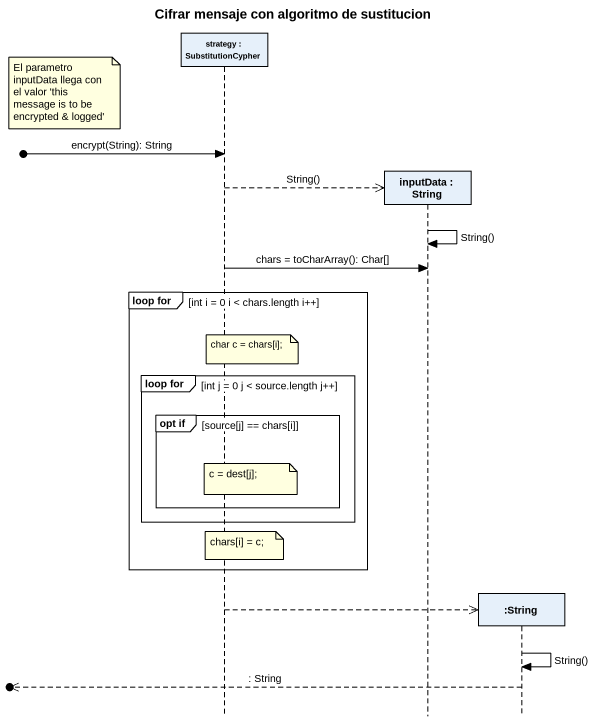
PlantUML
@startuml
title Cifrar mensaje con algoritmo de sustitucion
hide footbox
participant "strategy : SubstitutionCypher" as strategy
participant "inputData : String" as inputData
participant ":String" as String

note left of strategy : El parametro inputData llega con el valor 'this message is to be encrypted & logged'
[o-> strategy : encrypt(String): String
strategy -->> inputData ** : String()
inputData -> inputData : String()
strategy -> inputData : chars = toCharArray(): Char[]
group loop for [int i = 0 i < chars.length i++]
  note over strategy : char c = chars[i];
  group loop for [int j = 0 j < source.length j++]
    group opt if [source[j] == chars[i]]
      note over strategy : c = dest[j];
    end
  end
  note over strategy : chars[i] = c;
end
strategy -->> String **
String -> String : String()
[o<<-- String : : String
@enduml
